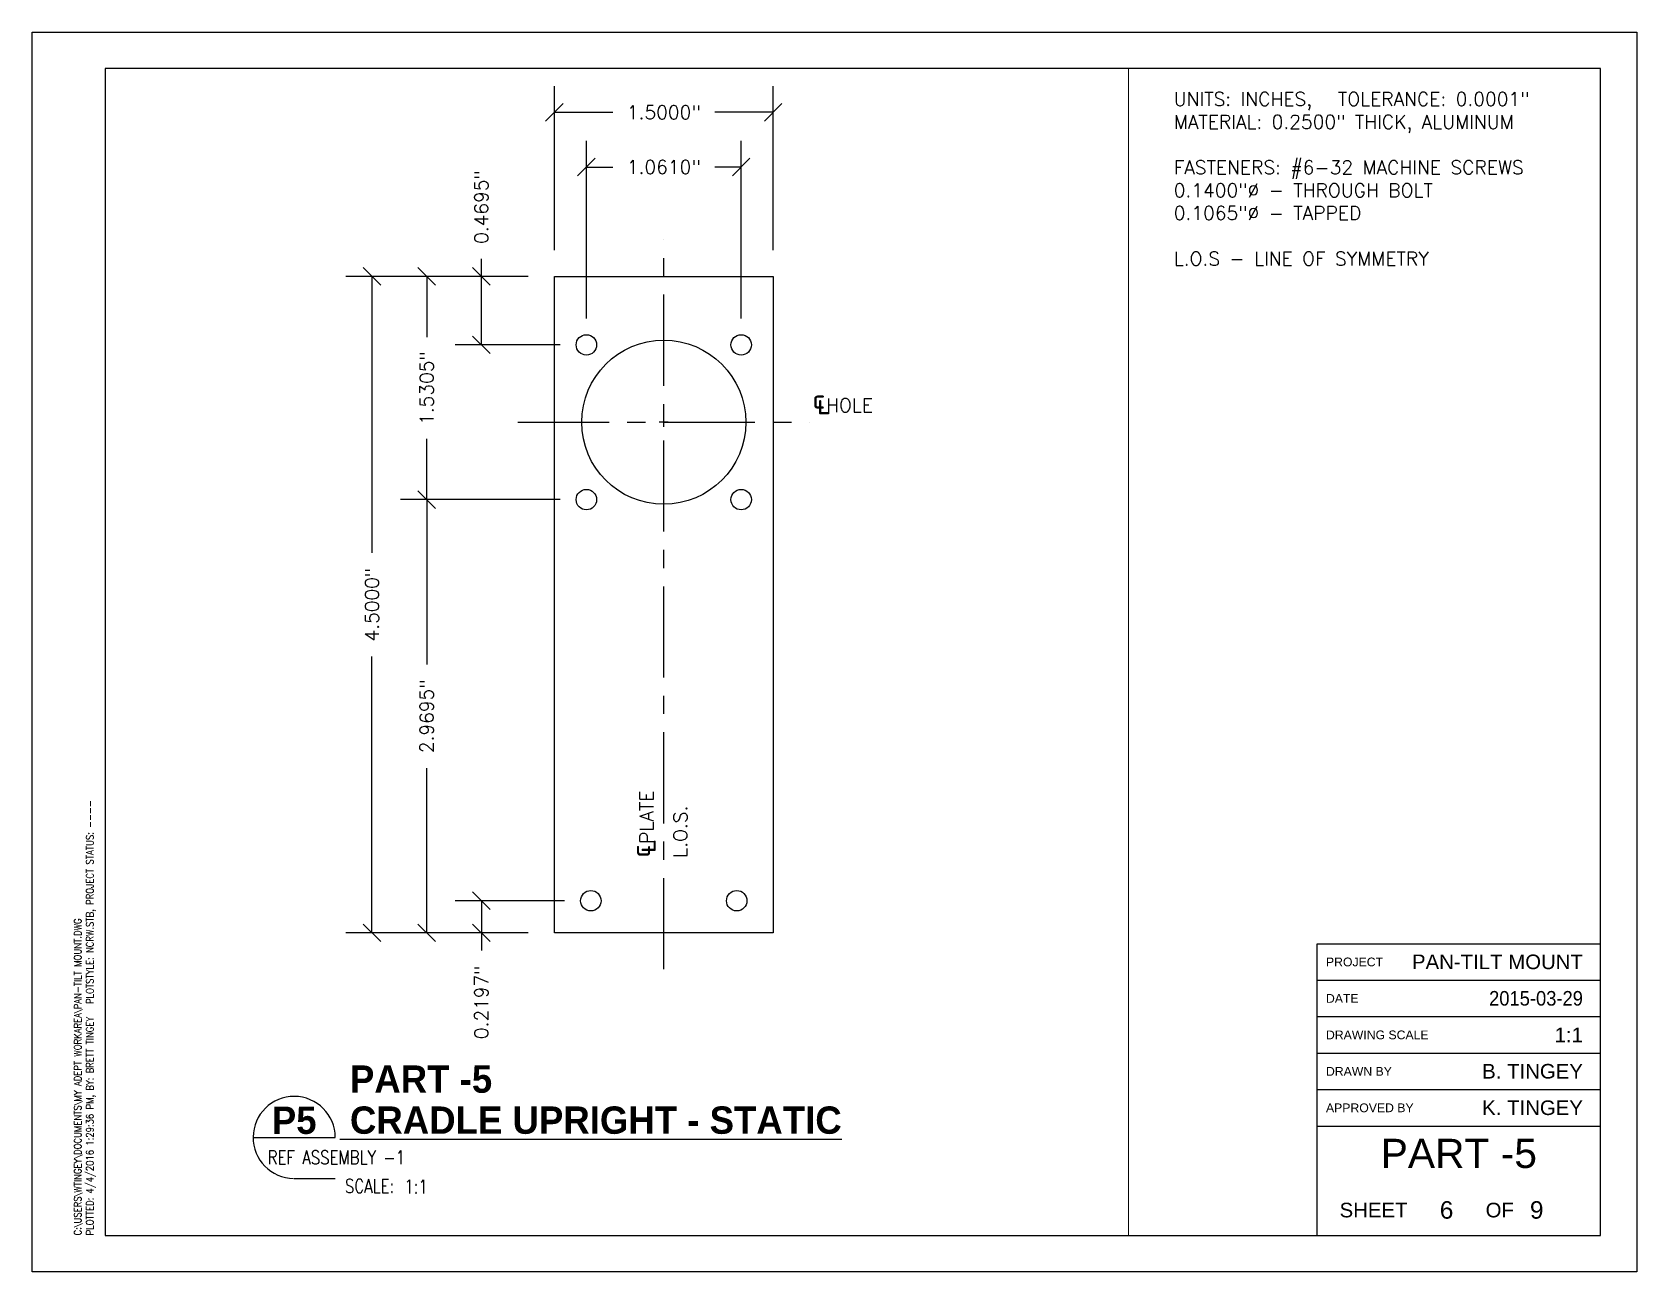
# Paper-space layout 'PART5' of a CAD drawing. Header units: inches. Extents: x 0 to 11, y 0 to 8.5.
# The model-space entities are those that its viewports show. They can reach past a viewport. Long polylines and large blocks are cut down to what shows.
import ezdxf
from ezdxf.enums import TextEntityAlignment as Align

# ---------------------------------------------------------------- set-up
doc = ezdxf.new("R2010")
doc.units = ezdxf.units.IN
doc.header["$MEASUREMENT"] = 0
doc.linetypes.add('CENTER', pattern=[2, 1.25, -0.25, 0.25, -0.25])
for name, color, linetype in [('54INFO', 7, 'Continuous'), ('G-OBJECT', 7, 'Continuous'), ('G-OBJECT-ANNO', 2, 'Continuous'), ('G-TTLB', 7, 'Continuous'), ('G-TTLB-ANNO', 2, 'Continuous'), ('G-TTLB-ANNO-BOLD', 3, 'Continuous'), ('G-TTLB-STMP', 1, 'Continuous')]:
    doc.layers.add(name, color=color, linetype=linetype)
doc.layers.add('G-TTLB-NPLT', color=7, linetype='Continuous', plot=False)
doc.styles.add('Arial', font='arial.ttf')
doc.styles.add('HBOLD', font='hbold.shx')
doc.styles.add('Plot Stamp', font='romans.shx', dxfattribs={"width": 0.85})
doc.styles.add('ROMANS', font='romans.shx')
doc.styles.get("Standard").update_dxf_attribs({"font": 'romans.shx', "height": 0.09375})
doc.styles.add('Title-Arial', font='arial.ttf')
doc.dimstyles.get("Standard").update_dxf_attribs({"dimtxt": 0.09375, "dimasz": 0.12, "dimexe": 0.18, "dimexo": 0.18, "dimgap": 0.09, "dimtad": 0, "dimdec": 4, "dimzin": 0, "dimdsep": 46, "dimlunit": 3, "dimtxsty": 'Standard', "dimblk": 'OBLIQUE', "dimcen": 0.09, "dimadec": 0, "dimazin": 0, "dimtfac": 1, "dimtdec": 4, "dimtofl": 0, "dimtmove": 0, "dimatfit": 3, "dimfxl": 1, "dimtolj": 1, "dimtzin": 0, "dimarcsym": 0})

# ---------------------------------------------------------------- blocks, each defined once
blk = doc.blocks.new('L14')
at = {"layer": '54INFO', "color": 7, "linetype": 'ByBlock'}
for p, q in [((0.03519953836755008, 0.377010504458223), (0.5976995383675501, 0.377010504458223)), ((0.3159829422386338, 0.09576089150195077), (0.5976995383673795, 0.09576089150195077))]:
    blk.add_line(p, q, dxfattribs=at)
blk.add_arc((0.3164495383673795, 0.377010504458223), 0.28125, 0, 269.2137372618573, dxfattribs=at)
at = {"layer": '54INFO', "color": 7, "linetype": 'ByBlock', "style": 'ROMANS', "width": 0.8}
blk.add_text('SCALE:', height=0.09375, dxfattribs=at).set_placement((0.6645720766158103, -0.003182224834532121))
at = {"layer": '54INFO', "linetype": 'ByBlock', "style": 'HBOLD'}
for tag, p in [('TITLETOP', (0.6289495383673227, 0.627010504458223)), ('TITLEBOTTOM', (0.6289495383673227, 0.345760504458223))]:
    blk.add_attdef(tag, text='', height=0.1875, dxfattribs=at).set_placement(p, align=Align.BOTTOM_LEFT)
blk.add_attdef('TOP', text='', height=0.1875, dxfattribs=at).set_placement((0.3164495383675501, 0.4950377480216615), align=Align.MIDDLE_CENTER)
at = {"layer": '54INFO', "color": 7, "linetype": 'ByBlock', "style": 'ROMANS', "width": 0.8}
blk.add_attdef('BOTTOM', text='', height=0.09375, dxfattribs=at).set_placement((0.1343486291955802, 0.2403581665875478), align=Align.MIDDLE_LEFT)
blk.add_attdef('SCALE', text='', height=0.09375, dxfattribs=at).set_placement((1.07082207661581, -0.03443222483453212), align=Align.BOTTOM_LEFT)
blk = doc.blocks.new('_Oblique')
at = {"color": 0, "linetype": 'ByBlock', "lineweight": -2}
blk.add_line((-0.5, -0.5), (0.5, 0.5), dxfattribs=at)
blk = doc.blocks.new('*D42')
at = {"layer": 'Defpoints', "color": 0, "transparency": 16777216}
for p in [(97.37154746992279, 3.297045302399269), (98.62154746992279, 3.297045302399269), (98.62154746992279, -1.202954697600731)]:
    blk.add_point(p, dxfattribs=at)
at = {"layer": 'G-OBJECT-ANNO', "color": 0, "lineweight": -2, "transparency": 16777216}
for p, q in [((98.44154746992278, 3.297045302399269), (97.19154746992278, 3.297045302399269)), ((97.37154746992279, 3.297045302399269), (97.37154746992279, 1.402670302399269)), ((97.37154746992279, -1.202954697600731), (97.37154746992279, 0.6914203023992691)), ((98.44154746992278, -1.202954697600731), (97.19154746992278, -1.202954697600731))]:
    blk.add_line(p, q, dxfattribs=at)
at = {"layer": 'G-OBJECT-ANNO', "color": 0, "lineweight": -2, "transparency": 16777216, "xscale": 0.12, "yscale": 0.12, "zscale": 0.12}
for p, rotation in [((97.37154746992279, 3.297045302399269), 90), ((97.37154746992279, -1.202954697600731), 270)]:
    blk.add_blockref('_Oblique', p, dxfattribs=dict(at, rotation=rotation))
at = {"layer": 'G-OBJECT-ANNO', "color": 0, "transparency": 16777216, "insert": (97.37154746992279, 1.047045302399285), "char_height": 0.09375, "attachment_point": 5, "rotation": 90}
blk.add_mtext('\\A1;4.5000"', dxfattribs=at)
blk = doc.blocks.new('*D43')
at = {"layer": 'Defpoints', "color": 0, "transparency": 16777216}
for p in [(97.74654746992279, 1.766545302399266), (98.84104746992278, 1.766545302399266), (98.62154746992279, -1.202954697600731)]:
    blk.add_point(p, dxfattribs=at)
at = {"layer": 'G-OBJECT-ANNO', "color": 0, "lineweight": -2, "transparency": 16777216}
for p, q in [((98.66104746992278, 1.766545302399266), (97.56654746992278, 1.766545302399266)), ((97.74654746992279, 1.766545302399266), (97.74654746992279, 0.6374203023992675)), ((97.74654746992279, -1.202954697600731), (97.74654746992279, -0.07382969760073227)), ((98.44154746992278, -1.202954697600731), (97.56654746992278, -1.202954697600731))]:
    blk.add_line(p, q, dxfattribs=at)
at = {"layer": 'G-OBJECT-ANNO', "color": 0, "lineweight": -2, "transparency": 16777216, "xscale": 0.12, "yscale": 0.12, "zscale": 0.12}
for p, rotation in [((97.74654746992279, 1.766545302399266), 90), ((97.74654746992279, -1.202954697600731), 270)]:
    blk.add_blockref('_Oblique', p, dxfattribs=dict(at, rotation=rotation))
at = {"layer": 'G-OBJECT-ANNO', "color": 0, "transparency": 16777216, "insert": (97.74654746992279, 0.2817953023992833), "char_height": 0.09375, "attachment_point": 5, "rotation": 90}
blk.add_mtext('\\A1;2.9695"', dxfattribs=at)
blk = doc.blocks.new('*D44')
at = {"layer": 'Defpoints', "color": 0, "transparency": 16777216}
for p in [(97.74654746992279, 3.297045302399269), (98.62154746992279, 3.297045302399269), (98.84104746992278, 1.766545302399266)]:
    blk.add_point(p, dxfattribs=at)
at = {"layer": 'G-OBJECT-ANNO', "color": 0, "lineweight": -2, "transparency": 16777216}
for p, q in [((98.44154746992278, 3.297045302399269), (97.56654746992278, 3.297045302399269)), ((97.74654746992279, 3.297045302399269), (97.74654746992279, 2.880723873827839)), ((97.74654746992279, 1.766545302399266), (97.74654746992279, 2.182866730970696)), ((98.66104746992278, 1.766545302399266), (97.56654746992278, 1.766545302399266))]:
    blk.add_line(p, q, dxfattribs=at)
at = {"layer": 'G-OBJECT-ANNO', "color": 0, "lineweight": -2, "transparency": 16777216, "xscale": 0.12, "yscale": 0.12, "zscale": 0.12}
for p, rotation in [((97.74654746992279, 3.297045302399269), 90), ((97.74654746992279, 1.766545302399266), 270)]:
    blk.add_blockref('_Oblique', p, dxfattribs=dict(at, rotation=rotation))
at = {"layer": 'G-OBJECT-ANNO', "color": 0, "transparency": 16777216, "insert": (97.74654746992279, 2.531795302399284), "char_height": 0.09375, "attachment_point": 5, "rotation": 90}
blk.add_mtext('\\A1;1.5305"', dxfattribs=at)
blk = doc.blocks.new('*D45')
at = {"layer": 'Defpoints', "color": 0, "transparency": 16777216}
for p in [(98.12154746992279, 3.297045302399269), (98.62154746992279, 3.297045302399269), (98.84104746992278, 2.827545302399272)]:
    blk.add_point(p, dxfattribs=at)
at = {"layer": 'G-OBJECT-ANNO', "color": 0, "lineweight": -2, "transparency": 16777216}
for p, q in [((98.12154746992279, 3.297045302399269), (98.12154746992279, 3.417045302399269)), ((98.44154746992278, 3.297045302399269), (97.94154746992278, 3.297045302399269)), ((98.12154746992279, 2.827545302399272), (98.12154746992279, 3.297045302399269)), ((98.66104746992278, 2.827545302399272), (97.94154746992278, 2.827545302399272))]:
    blk.add_line(p, q, dxfattribs=at)
at = {"layer": 'G-OBJECT-ANNO', "color": 0, "lineweight": -2, "transparency": 16777216, "xscale": 0.12, "yscale": 0.12, "zscale": 0.12}
for p, rotation in [((98.12154746992279, 3.297045302399269), 90), ((98.12154746992279, 2.827545302399272), 270)]:
    blk.add_blockref('_Oblique', p, dxfattribs=dict(at, rotation=rotation))
at = {"layer": 'G-OBJECT-ANNO', "color": 0, "transparency": 16777216, "insert": (98.12154746992279, 3.772670302399284), "char_height": 0.09375, "attachment_point": 5, "rotation": 90}
blk.add_mtext('\\A1;0.4695"', dxfattribs=at)
blk = doc.blocks.new('*D46')
at = {"layer": 'Defpoints', "color": 0, "transparency": 16777216}
for p in [(99.90204746992279, 4.047045302399269), (98.84104746992278, 2.827545302399272), (99.90204746992279, 2.827545302399272)]:
    blk.add_point(p, dxfattribs=at)
at = {"layer": 'G-OBJECT-ANNO', "color": 0, "lineweight": -2, "transparency": 16777216}
for p, q in [((98.84104746992278, 3.007545302399273), (98.84104746992278, 4.227045302399269)), ((99.90204746992279, 3.007545302399273), (99.90204746992279, 4.227045302399269)), ((98.84104746992278, 4.047045302399269), (99.02261889849422, 4.047045302399269)), ((99.90204746992279, 4.047045302399269), (99.72047604135136, 4.047045302399269))]:
    blk.add_line(p, q, dxfattribs=at)
at = {"layer": 'G-OBJECT-ANNO', "color": 0, "lineweight": -2, "transparency": 16777216, "xscale": 0.12, "yscale": 0.12, "zscale": 0.12, "rotation": 180}
blk.add_blockref('_Oblique', (98.84104746992278, 4.047045302399269), dxfattribs=at)
at = {"layer": 'G-OBJECT-ANNO', "color": 0, "lineweight": -2, "transparency": 16777216, "xscale": 0.12, "yscale": 0.12, "zscale": 0.12}
blk.add_blockref('_Oblique', (99.90204746992279, 4.047045302399269), dxfattribs=at)
at = {"layer": 'G-OBJECT-ANNO', "color": 0, "transparency": 16777216, "insert": (99.37154746992279, 4.047045302399269), "char_height": 0.09375, "attachment_point": 5}
blk.add_mtext('\\A1;1.0610"', dxfattribs=at)
blk = doc.blocks.new('*D47')
at = {"layer": 'Defpoints', "color": 0, "transparency": 16777216}
for p in [(100.1215474699228, 4.422045302399269), (98.62154746992279, 3.297045302399269), (100.1215474699228, 3.297045302399269)]:
    blk.add_point(p, dxfattribs=at)
at = {"layer": 'G-OBJECT-ANNO', "color": 0, "lineweight": -2, "transparency": 16777216}
for p, q in [((98.62154746992279, 3.477045302399269), (98.62154746992279, 4.602045302399269)), ((100.1215474699228, 3.477045302399269), (100.1215474699228, 4.602045302399269)), ((98.62154746992279, 4.422045302399269), (99.02261889849422, 4.422045302399269)), ((100.1215474699228, 4.422045302399269), (99.72047604135136, 4.422045302399269))]:
    blk.add_line(p, q, dxfattribs=at)
at = {"layer": 'G-OBJECT-ANNO', "color": 0, "lineweight": -2, "transparency": 16777216, "xscale": 0.12, "yscale": 0.12, "zscale": 0.12, "rotation": 180}
blk.add_blockref('_Oblique', (98.62154746992279, 4.422045302399269), dxfattribs=at)
at = {"layer": 'G-OBJECT-ANNO', "color": 0, "lineweight": -2, "transparency": 16777216, "xscale": 0.12, "yscale": 0.12, "zscale": 0.12}
blk.add_blockref('_Oblique', (100.1215474699228, 4.422045302399269), dxfattribs=at)
at = {"layer": 'G-OBJECT-ANNO', "color": 0, "transparency": 16777216, "insert": (99.37154746992279, 4.422045302399269), "char_height": 0.09375, "attachment_point": 5}
blk.add_mtext('\\A1;1.5000"', dxfattribs=at)
blk = doc.blocks.new('*D48')
at = {"layer": 'Defpoints', "color": 0, "transparency": 16777216}
for p in [(98.12154746992263, -0.9832546976007308), (98.87154746992277, -0.983254697600731), (98.62154746992279, -1.202954697600731)]:
    blk.add_point(p, dxfattribs=at)
at = {"layer": 'G-OBJECT-ANNO', "color": 0, "lineweight": -2, "transparency": 16777216}
for p, q in [((98.69154746992277, -0.9832546976007309), (97.94154746992263, -0.9832546976007307)), ((98.12154746992263, -0.9832546976007308), (98.12154746992263, -1.202954697600731)), ((98.44154746992278, -1.202954697600731), (97.94154746992263, -1.202954697600731)), ((98.12154746992263, -1.202954697600731), (98.12154746992263, -1.323669860211955))]:
    blk.add_line(p, q, dxfattribs=at)
at = {"layer": 'G-OBJECT-ANNO', "color": 0, "lineweight": -2, "transparency": 16777216, "xscale": 0.12, "yscale": 0.12, "zscale": 0.12}
for p, rotation in [((98.12154746992263, -0.9832546976007308), 90), ((98.12154746992263, -1.202954697600731), 270)]:
    blk.add_blockref('_Oblique', p, dxfattribs=dict(at, rotation=rotation))
at = {"layer": 'G-OBJECT-ANNO', "color": 0, "transparency": 16777216, "insert": (98.12154746992263, -1.67929486021194), "char_height": 0.09375, "attachment_point": 5, "rotation": 90}
blk.add_mtext('\\A1;0.2197"', dxfattribs=at)

msp = doc.modelspace()

# ---------------------------------------------------------------- linework, layer by layer
at = {"layer": 'G-OBJECT'}
msp.add_lwpolyline([(98.62154746992279, 3.297045302399269), (100.1215474699228, 3.297045302399269), (100.1215474699228, -1.202954697600731), (98.62154746992279, -1.202954697600731)], close=True, dxfattribs=at)
for centre, radius in [((98.84104746992278, 2.827545302399272), 0.07), ((99.90204746992279, 2.827545302399272), 0.07), ((99.37154746992279, 2.297045302399269), 0.5625), ((98.84104746992278, 1.766545302399266), 0.07), ((99.90204746992279, 1.766545302399265), 0.07), ((98.87154746992277, -0.983254697600731), 0.07), ((99.87154746992279, -0.9832546976007308), 0.07)]:
    msp.add_circle(centre, radius, dxfattribs=at)
at = {"layer": 'G-OBJECT-ANNO', "color": 9, "linetype": 'CENTER', "ltscale": 0.5}
for p, q in [((99.37154746992279, -1.452954697600731), (99.37154746992279, 3.547045302399269)), ((98.371547469923, 2.297045302399269), (100.371547469923, 2.297045302399269))]:
    msp.add_line(p, q, dxfattribs=at)
at = {"layer": 'G-OBJECT-ANNO'}
for p, q in [((99.37154746992279, 2.265795302399269), (99.37154746992279, 2.328295302399269)), ((99.40279746992279, 2.297045302399269), (99.34029746992279, 2.297045302399269))]:
    msp.add_line(p, q, dxfattribs=at)

# ---------------------------------------------------------------- texts
at = {"layer": 'G-OBJECT-ANNO', "insert": (100.3887058975135, 2.517085588658574), "char_height": 0.09375, "attachment_point": 1}
msp.add_mtext_dynamic_manual_height_columns('{\\fISOCPEUR|b0|i0|c0|p34;\\H1.6x;℄}HOLE', width=1.129781097894011, gutter_width=0.46875, heights=[0], dxfattribs=at)
at = {"layer": 'G-OBJECT-ANNO', "char_height": 0.09375, "attachment_point": 1, "rotation": 90}
for s, insert in [('{\\fISOCPEUR|b0|i0|c0|p34;\\H1.6x;℄}PLATE', (99.15150718366348, -0.6888305920593756)), ('L.O.S.', (99.43803585095431, -0.6888305920593756))]:
    msp.add_mtext_dynamic_manual_height_columns(s, width=1.129781097894011, gutter_width=0.46875, heights=[0], dxfattribs=dict(at, insert=insert))

# ---------------------------------------------------------------- dimensions: what is measured, and where the dimension line sits
at = {"layer": 'G-OBJECT-ANNO'}
for base, p1, p2, picture, middle in [((100.1215474699228, 4.422045302399269), (98.62154746992279, 3.297045302399269), (100.1215474699228, 3.297045302399269), '*D47', (99.37154746992279, 4.422045302399269)), ((99.90204746992279, 4.047045302399269), (98.84104746992278, 2.827545302399272), (99.90204746992279, 2.827545302399272), '*D46', (99.37154746992279, 4.047045302399269))]:
    dim = msp.add_linear_dim(base=base, p1=p1, p2=p2, dimstyle='Standard', dxfattribs=at)
    dim.commit()
    dim.dimension.update_dxf_attribs({"geometry": picture, "text_midpoint": middle})
for base, p1, p2, picture, middle in [((98.12154746992279, 3.297045302399269), (98.84104746992278, 2.827545302399272), (98.62154746992279, 3.297045302399269), '*D45', (98.12154746992279, 3.772670302399284)), ((97.37154746992279, 3.297045302399269), (98.62154746992279, -1.202954697600731), (98.62154746992279, 3.297045302399269), '*D42', (97.37154746992279, 1.047045302399285)), ((97.74654746992279, 3.297045302399269), (98.84104746992278, 1.766545302399266), (98.62154746992279, 3.297045302399269), '*D44', (97.74654746992279, 2.531795302399284)), ((97.74654746992279, 1.766545302399266), (98.62154746992279, -1.202954697600731), (98.84104746992278, 1.766545302399266), '*D43', (97.74654746992279, 0.2817953023992833))]:
    dim = msp.add_linear_dim(base=base, p1=p1, p2=p2, angle=90, dimstyle='Standard', dxfattribs=at)
    dim.commit()
    dim.dimension.update_dxf_attribs({"geometry": picture, "text_midpoint": middle})
dim = msp.add_linear_dim(base=(98.12154746992263, -0.9832546976007308), p1=(98.62154746992279, -1.202954697600731), p2=(98.87154746992277, -0.983254697600731), angle=90, dimstyle='Standard', dxfattribs=at)
dim.commit()
dim.dimension.update_dxf_attribs({"geometry": '*D48', "text_midpoint": (98.12154746992263, -1.67929486021194), "dimtype": 160})

psp = doc.layouts.new('PART5')

# ---------------------------------------------------------------- linework, layer by layer
at = {"layer": 'G-TTLB'}
psp.add_line((8.808824578831747, 0.2500000000000018), (8.808824578831747, 2.249999999999979), dxfattribs=at)
psp.add_lwpolyline([(10.75, 8.25), (0.5, 8.25), (0.5, 0.2500000000000018), (10.75, 0.2500000000000018)], close=True, dxfattribs=at)
for points in [[(8.808824578831747, 2.249999999999979), (10.75, 2.249999999999979)], [(8.808824578831747, 2.249999999999979), (10.75, 2.249999999999979)], [(8.808824578831747, 1.999999999999979), (10.75, 1.999999999999979)], [(8.808824578831747, 1.749999999999979), (10.75, 1.749999999999979)], [(8.808824578831747, 1.499999999999979), (10.75, 1.499999999999979)], [(8.808824578831747, 1.249999999999979), (10.75, 1.249999999999979)], [(8.808824578831747, 0.9999999999999791), (10.75, 0.9999999999999791)]]:
    psp.add_lwpolyline(points, dxfattribs=at)
at = {"layer": 'G-TTLB-NPLT'}
psp.add_lwpolyline([(11, 0), (0, 0), (0, 8.5), (11, 8.5)], close=True, dxfattribs=at)

# ---------------------------------------------------------------- block references
at = {"layer": 'G-TTLB-ANNO'}
psp.add_blockref('L14', (1.479974131173826, 0.5448670204745261), dxfattribs=at).add_auto_attribs({'SCALE': '1:1', 'TITLEBOTTOM': '%%U CRADLE UPRIGHT - STATIC', 'TITLETOP': ' PART -5', 'TOP': 'P5', 'BOTTOM': 'REF ASSEMBLY -1'})

# ---------------------------------------------------------------- texts
at = {"layer": 'G-TTLB-ANNO', "style": 'Title-Arial'}
for s, p in [('PROJECT', (8.868824578831745, 2.124999999999979)), ('DATE', (8.868824578831745, 1.874999999999979)), ('DRAWING SCALE', (8.868824578831745, 1.624999999999979)), ('DRAWN BY', (8.868824578831745, 1.374999999999979)), ('APPROVED BY', (8.868824578831745, 1.124999999999979))]:
    psp.add_text(s, height=0.06, dxfattribs=at).set_placement(p, align=Align.MIDDLE_LEFT)
psp.add_text('SHEET', height=0.1, dxfattribs=at).set_placement((9.427733173647574, 0.4240196832806609), align=Align.MIDDLE_RIGHT)
psp.add_text('OF', height=0.1, dxfattribs=at).set_placement((10.05992123791368, 0.4240196832806609), align=Align.MIDDLE_CENTER)
at = {"layer": 'G-TTLB-ANNO', "insert": (7.825258731649683, 8.087784563798088), "char_height": 0.09375, "attachment_point": 1}
psp.add_mtext_dynamic_manual_height_columns('UNITS: INCHES,^ITOLERANCE: 0.0001"\\PMATERIAL: 0.2500" THICK, ALUMINUM\\P\\PFASTENERS: #6-32 MACHINE SCREWS\\P0.1400"%%C - THROUGH BOLT\\P0.1065"%%C - TAPPED \\P\\PL.O.S - LINE OF SYMMETRY', width=3.289624171987811, gutter_width=0.46875, heights=[0], dxfattribs=at)
at = {"layer": 'G-TTLB-ANNO', "char_height": 0.1, "attachment_point": 6, "style": 'Title-Arial'}
for s, width, insert in [('PAN-TILT MOUNT', 1.372657955404804, (10.63, 2.124999999999979)), ('{\\W0.9;2015-03-29}', 1.259490734511957, (10.63, 1.874999999999979)), ('1:1', 1.259490734511957, (10.63, 1.624999999999979)), ('B. TINGEY', 1.259490734511957, (10.63, 1.374999999999977)), ('K. TINGEY', 1.259490734511957, (10.63, 1.124999999999979))]:
    psp.add_mtext_dynamic_manual_height_columns(s, width=width, gutter_width=0.7000000000000001, heights=[0], dxfattribs=dict(at, insert=insert))
at = {"layer": 'G-TTLB-ANNO-BOLD', "color": 7, "style": 'Arial'}
psp.add_text('PART -5', height=0.2, dxfattribs=at).set_placement((9.779412289415873, 0.8124999999999851), align=Align.MIDDLE_CENTER)
at = {"layer": 'G-TTLB-ANNO-BOLD', "char_height": 0.12, "width": 0.5, "style": 'Title-Arial'}
for s, insert, attachment_point in [('6', (9.695346530281107, 0.4240196832806604), 5), ('9', (10.26676042431664, 0.4240196832806604), 4)]:
    psp.add_mtext(s, dxfattribs=dict(at, insert=insert, attachment_point=attachment_point))
at = {"layer": 'G-TTLB-STMP', "insert": (0.3625797692398738, 0.2500000000000018), "char_height": 0.05, "width": 14, "attachment_point": 4, "rotation": 90, "style": 'Plot Stamp'}
psp.add_mtext('C:\\\\USERS\\\\WTINGEY\\\\DOCUMENTS\\\\MY ADEPT WORKAREA\\\\PAN-TILT MOUNT.DWG   \\PPLOTTED: 4/4/2016 1:29:36 PM, BY: BRETT TINGEY   PLOTSTYLE: NCRW.STB, PROJECT STATUS: ----', dxfattribs=at)

# ---------------------------------------------------------------- viewports
at = {"layer": 'Defpoints'}
psp.add_viewport(center=(4.007774230528915, 4.250000000000002), size=(7.015548461057829, 8), view_center_point=(99.04954880931153, 0.7219762341037212), view_height=7.999998201311492, dxfattribs=at)

doc.saveas('drawing.dxf')
